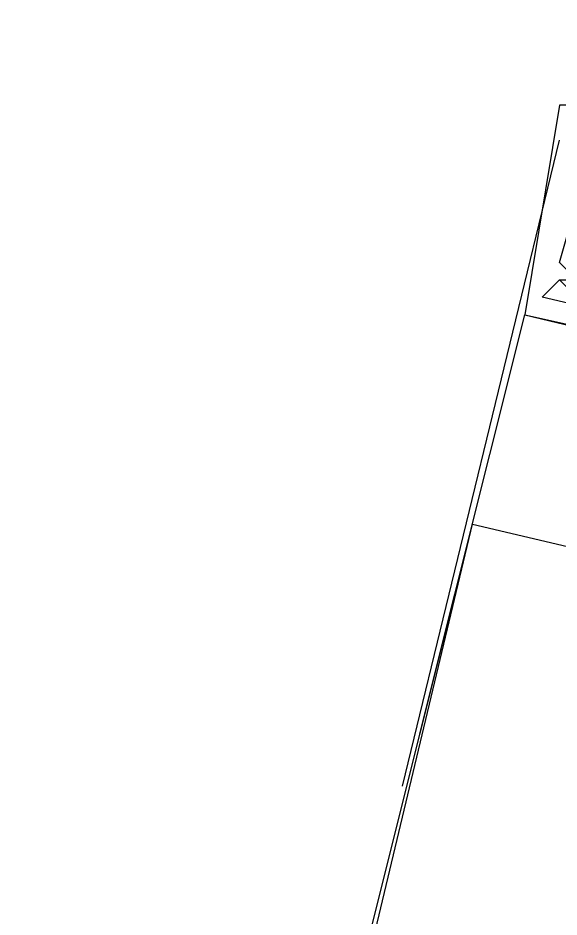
# Model space of a CAD drawing. Header units: feet. Extents: x -84 to 198, y -22 to 181.
# Drawn here: x 113.4 to 113.813, y 60.184 to 60.871 of the extents above; entities that cross this region are included whole.
import ezdxf

# ---------------------------------------------------------------- set-up
doc = ezdxf.new("R2010")
doc.units = ezdxf.units.FT
doc.layers.add('A-LINEA', color=7, linetype='CONTINUOUS')
doc.layers.add('A-MURO-CONCRETO', color=8, linetype='CONTINUOUS')

msp = doc.modelspace()

# ---------------------------------------------------------------- linework, layer by layer
at = {"layer": 'A-LINEA'}
for p, q in [((113.6933, 60.2844), (113.8133, 60.7778)), ((113.6933, 60.2844), (113.8133, 60.7778)), ((113.8, 60.6578), (113.8, 60.6578)), ((113.8, 60.6578), (113.8, 60.6578)), ((113.8, 60.6578), (113.8, 60.6578)), ((113.8, 60.6578), (113.8, 60.6578)), ((113.8, 60.6578), (113.8, 60.6578)), ((113.8, 60.6578), (113.8, 60.6578)), ((113.8, 60.6578), (113.8, 60.6578)), ((113.8, 60.6578), (113.8, 60.6578)), ((113.8, 60.6578), (113.8, 60.6578)), ((113.8, 60.6578), (113.8, 60.6578)), ((113.8, 60.6578), (113.8, 60.6578)), ((113.8, 60.6578), (113.8, 60.6578)), ((113.7867, 60.6444), (113.7867, 60.6444)), ((113.7867, 60.6444), (113.7867, 60.6444)), ((113.7867, 60.6444), (113.7867, 60.6444)), ((113.7867, 60.6444), (113.7867, 60.6444)), ((113.7867, 60.6444), (113.7867, 60.6444)), ((113.7867, 60.6444), (113.7867, 60.6444))]:
    msp.add_line(p, q, dxfattribs=at)
for points in [[(113.8667, 60.8711), (113.88, 60.8711), (113.8533, 60.8711), (113.84, 60.8044), (113.8133, 60.8044), (113.7867, 60.6444), (114.4533, 60.4844)], [(113.8667, 60.8711), (113.88, 60.8711), (113.8533, 60.8711), (113.84, 60.8044), (113.8133, 60.8044), (113.7867, 60.6444), (114.4533, 60.4844)], [(113.8667, 60.8711), (113.88, 60.8711), (113.8533, 60.8711), (113.84, 60.8044), (113.8133, 60.8044), (113.7867, 60.6444), (114.4533, 60.4844)], [(113.8667, 60.8711), (113.88, 60.8711), (113.8533, 60.8711), (113.84, 60.8044), (113.8133, 60.8044), (113.7867, 60.6444), (114.4533, 60.4844)], [(113.8667, 60.8711), (113.88, 60.8711), (113.8533, 60.8711), (113.84, 60.8044), (113.8133, 60.8044), (113.7867, 60.6444), (114.4533, 60.4844)], [(113.8667, 60.8711), (113.88, 60.8711), (113.8533, 60.8711), (113.84, 60.8044), (113.8133, 60.8044), (113.7867, 60.6444), (114.4533, 60.4844)], [(114.4133, 60.7511), (114.4, 60.7511), (114.4, 60.7378), (114.3467, 60.5244), (114.2667, 60.5511), (114.2667, 60.5778), (114.2533, 60.5778), (114.2533, 60.5644), (114.2533, 60.5511), (113.8, 60.6578), (113.8133, 60.6711), (113.8267, 60.6711), (113.8133, 60.6844), (113.84, 60.7778)], [(114.4133, 60.7511), (114.4, 60.7511), (114.4, 60.7378), (114.3467, 60.5244), (114.2667, 60.5511), (114.2667, 60.5778), (114.2533, 60.5778), (114.2533, 60.5644), (114.2533, 60.5511), (113.8, 60.6578), (113.8133, 60.6711), (113.8267, 60.6711), (113.8133, 60.6844), (113.84, 60.7778)], [(114.4133, 60.7511), (114.4, 60.7511), (114.4, 60.7378), (114.3467, 60.5244), (114.2667, 60.5511), (114.2667, 60.5778), (114.2533, 60.5778), (114.2533, 60.5644), (114.2533, 60.5511), (113.8, 60.6578), (113.8133, 60.6711), (113.8267, 60.6711), (113.8133, 60.6844), (113.84, 60.7778)], [(114.4133, 60.7511), (114.4, 60.7511), (114.4, 60.7378), (114.3467, 60.5244), (114.2667, 60.5511), (114.2667, 60.5778), (114.2533, 60.5778), (114.2533, 60.5644), (114.2533, 60.5511), (113.8, 60.6578), (113.8133, 60.6711), (113.8267, 60.6711), (113.8133, 60.6844), (113.84, 60.7778)], [(114.4133, 60.7511), (114.4, 60.7511), (114.4, 60.7378), (114.3467, 60.5244), (114.2667, 60.5511), (114.2667, 60.5778), (114.2533, 60.5778), (114.2533, 60.5644), (114.2533, 60.5511), (113.8, 60.6578), (113.8133, 60.6711), (113.8267, 60.6711), (113.8133, 60.6844), (113.84, 60.7778)], [(114.4133, 60.7511), (114.4, 60.7511), (114.4, 60.7378), (114.3467, 60.5244), (114.2667, 60.5511), (114.2667, 60.5778), (114.2533, 60.5778), (114.2533, 60.5644), (114.2533, 60.5511), (113.8, 60.6578), (113.8133, 60.6711), (113.8267, 60.6711), (113.8133, 60.6844), (113.84, 60.7778)], [(113.8267, 60.6578), (113.8133, 60.6711), (113.8, 60.6578)], [(113.8267, 60.6578), (113.8133, 60.6711), (113.8, 60.6578)], [(113.8267, 60.6578), (113.8133, 60.6711), (113.8, 60.6578)], [(113.8267, 60.6578), (113.8133, 60.6711), (113.8, 60.6578)], [(113.8267, 60.6578), (113.8133, 60.6711), (113.8, 60.6578)], [(113.8267, 60.6578), (113.8133, 60.6711), (113.8, 60.6578)], [(113.7067, 60.3244), (113.7867, 60.6444), (114.2667, 60.5378)], [(113.7067, 60.3244), (113.7867, 60.6444), (114.2667, 60.5378)], [(117.1467, 59.6844), (116.8, 58.2178), (113.4, 59.0311), (113.7467, 60.4844), (117.1467, 59.6844)], [(117.1467, 59.6844), (116.8, 58.2178), (113.4, 59.0311), (113.7467, 60.4844), (117.1467, 59.6844)]]:
    msp.add_lwpolyline(points, dxfattribs=at)
at = {"layer": 'A-MURO-CONCRETO'}
msp.add_lwpolyline([(113.7467, 60.4844), (117.1467, 59.6844), (113.5467, 59.6844), (113.7467, 60.4844), (113.7467, 60.4844)], dxfattribs=at)
msp.add_lwpolyline([(113.7467, 60.4844), (117.1467, 59.6844), (113.5467, 59.6844), (113.7467, 60.4844), (113.7467, 60.4844)], dxfattribs=at)

doc.saveas('drawing.dxf')
